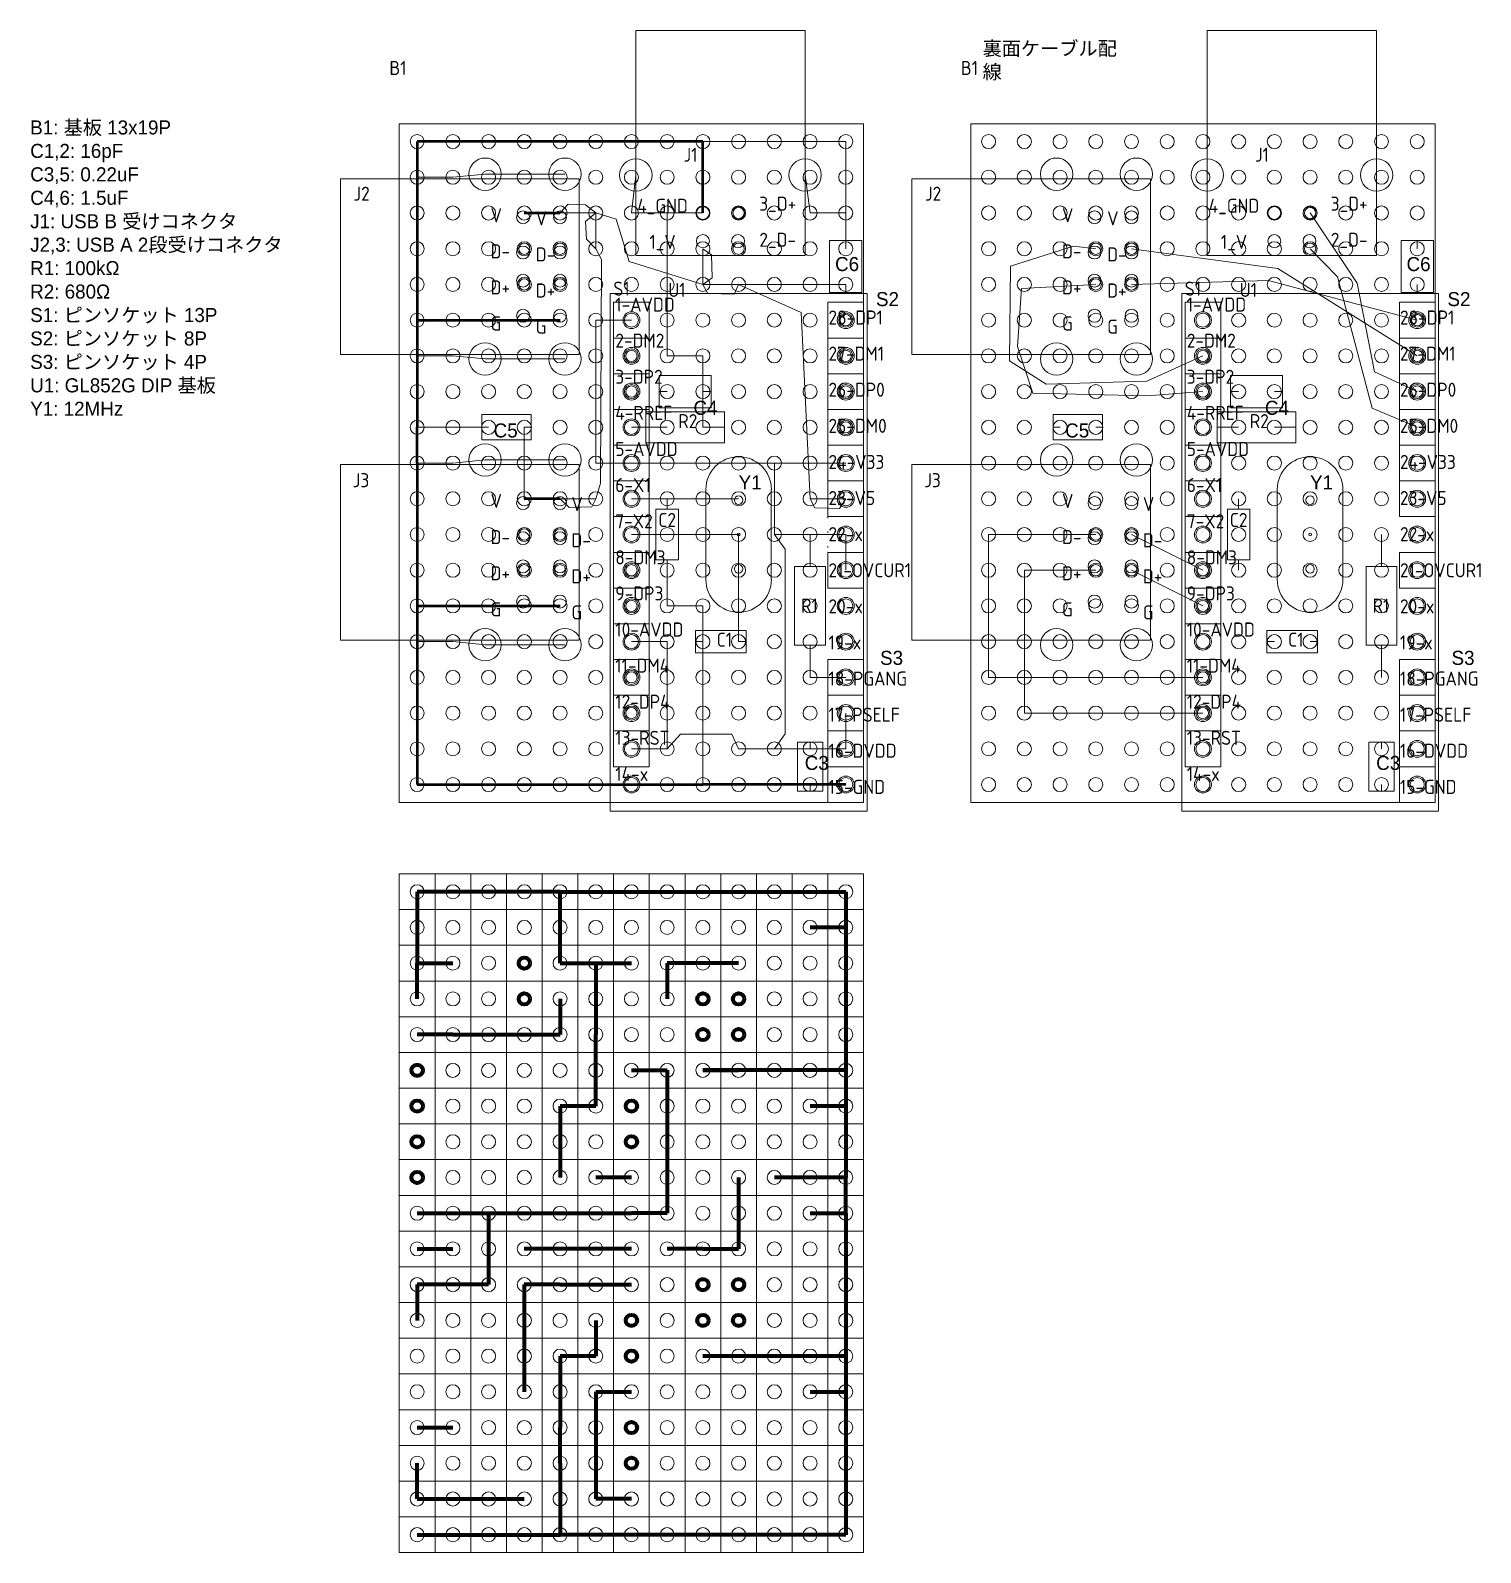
# Model space of a CAD drawing. Header units: millimetres. Extents: x -28 to 76, y -55 to 54.
import ezdxf

# ---------------------------------------------------------------- set-up
doc = ezdxf.new("R2010")
doc.units = ezdxf.units.MM
doc.linetypes.add('DOTTINY', pattern=[0.9525, 0, -0.9525])
doc.layers.get('0').update_dxf_attribs({"linetype": 'CONTINUOUS', "lineweight": 9})
for name, color, linetype, lineweight in [('0_GND', 7, 'CONTINUOUS', 15), ('5V line', 1, 'CONTINUOUS', 15), ('condenser', 5, 'CONTINUOUS', 15)]:
    doc.layers.add(name, color=color, linetype=linetype, lineweight=lineweight)
for name, color, linetype, lineweight, true_color in [('0_wire', 92, 'CONTINUOUS', 15, 0x00cf00), ('3.3V line', 40, 'CONTINUOUS', 15, 0xffaa00), ('crystal', 96, 'CONTINUOUS', 15, 0x008000), ('micon', 216, 'CONTINUOUS', 15, 0x800080), ('resister', 132, 'CONTINUOUS', 15, 0x00caca), ('socket_header', 56, 'CONTINUOUS', 15, 0x808000), ('terminal', 16, 'CONTINUOUS', 15, 0x800000), ('universal_board', 253, 'CONTINUOUS', 15, 0xa0a0a4)]:
    doc.layers.add(name, color=color, linetype=linetype, lineweight=lineweight, true_color=true_color)
doc.styles.add('iso', font='iso')
doc.styles.add('kst32b', font='kst32b')
doc.styles.add('unicode', font='unicode')

msp = doc.modelspace()

# ---------------------------------------------------------------- linework, layer by layer
at = {"layer": '0_GND', "lineweight": 50}
for p, q in [((20.32, 45.72), (0, 45.72)), ((0, 45.72), (0, 43.18)), ((20.32, 40.64), (20.32, 45.72)), ((0, 43.18), (0, 33.02)), ((0, 33.02), (0, 25.4)), ((0, 33.02), (7.62, 33.02)), ((7.62, 33.02), (10.16, 33.02)), ((0, 22.86), (0, 25.4)), ((0, 22.86), (0, 12.7)), ((0, 12.7), (7.62, 12.7)), ((0, 12.7), (0, 0)), ((7.62, 12.7), (10.16, 12.7)), ((0, 0), (17.78, 0)), ((17.78, 0), (20.32, 0)), ((27.94, 0), (20.32, 0)), ((30.48, 0), (27.94, 0))]:
    msp.add_line(p, q, dxfattribs=at)
at = {"layer": '0_GND'}
for p, q in [((20.32, 45.72), (30.48, 45.72)), ((30.48, 45.72), (30.48, 40.64)), ((0, 43.18), (2.54, 43.18)), ((17.78, 40.64), (15.24, 40.64)), ((20.32, 40.64), (17.78, 40.64)), ((17.78, 40.64), (17.78, 35.56)), ((30.48, 40.64), (27.94, 40.64)), ((30.48, 38.1), (30.48, 40.64)), ((17.78, 30.48), (17.78, 35.56)), ((0, 33.02), (0, 30.48)), ((10.16, 33.02), (7.62, 33.02)), ((0, 30.48), (2.54, 30.48)), ((17.78, 30.48), (20.32, 30.48)), ((20.32, 30.48), (20.32, 27.94)), ((20.32, 27.94), (20.32, 25.4)), ((0, 25.4), (5.08, 25.4)), ((2.54, 22.86), (0, 22.86)), ((17.78, 15.24), (17.78, 12.7)), ((17.78, 12.7), (20.32, 12.7)), ((20.32, 12.7), (20.32, 7.62)), ((2.54, 10.16), (0, 10.16)), ((20.32, 5.08), (20.32, 7.62)), ((20.32, 5.08), (20.32, 0))]:
    msp.add_line(p, q, dxfattribs=at)
at = {"layer": '0_GND', "linetype": 'CONTINUOUS', "lineweight": 200}
for p, q in [((10.16, -7.62), (0, -7.62)), ((0, -7.62), (0, -12.7)), ((10.16, -12.7), (10.16, -7.62)), ((10.16, -7.62), (30.48, -7.62)), ((30.48, -7.62), (30.48, -10.16)), ((30.48, -10.16), (27.94, -10.16)), ((30.48, -10.16), (30.48, -20.32)), ((0, -15.24), (0, -12.7)), ((0, -12.7), (2.54, -12.7)), ((10.16, -12.7), (12.7, -12.7)), ((12.7, -12.7), (12.7, -17.78)), ((12.7, -12.7), (15.24, -12.7)), ((12.7, -22.86), (12.7, -17.78)), ((20.32, -20.32), (22.86, -20.32)), ((22.86, -20.32), (20.32, -20.32)), ((30.48, -20.32), (22.86, -20.32)), ((30.48, -20.32), (30.48, -22.86)), ((30.48, -20.32), (30.48, -27.94)), ((12.7, -22.86), (10.16, -22.86)), ((10.16, -22.86), (10.16, -25.4)), ((30.48, -22.86), (27.94, -22.86)), ((10.16, -25.4), (10.16, -27.94)), ((30.48, -27.94), (25.4, -27.94)), ((30.48, -30.48), (30.48, -27.94)), ((27.94, -30.48), (30.48, -30.48)), ((30.48, -30.48), (30.48, -40.64)), ((12.7, -38.1), (12.7, -40.64)), ((12.7, -40.64), (10.16, -40.64)), ((10.16, -40.64), (10.16, -45.72)), ((22.86, -40.64), (20.32, -40.64)), ((30.48, -40.64), (22.86, -40.64)), ((30.48, -40.64), (30.48, -53.34)), ((27.94, -43.18), (30.48, -43.18)), ((10.16, -48.26), (10.16, -45.72)), ((10.16, -48.26), (10.16, -53.34)), ((0, -53.34), (2.54, -53.34)), ((2.54, -53.34), (10.16, -53.34)), ((12.7, -53.34), (10.16, -53.34)), ((30.48, -53.34), (12.7, -53.34))]:
    msp.add_line(p, q, dxfattribs=at)
at = {"layer": '0_wire'}
for p, q in [((15.24, 25.4), (17.78, 25.4)), ((15.24, 20.32), (20.32, 20.32)), ((20.32, 20.32), (22.86, 20.32)), ((20.32, 17.78), (15.24, 17.78)), ((20.32, 17.78), (22.86, 17.78)), ((22.86, 17.78), (22.86, 15.24)), ((22.86, 15.24), (22.86, 10.16)), ((30.48, 7.62), (27.94, 7.62))]:
    msp.add_line(p, q, dxfattribs=at)
at = {"layer": '0_wire', "linetype": 'CONTINUOUS', "lineweight": 200}
for p, q in [((15.24, -27.94), (12.7, -27.94)), ((10.16, -33.02), (7.62, -33.02)), ((15.24, -33.02), (10.16, -33.02)), ((10.16, -35.56), (7.62, -35.56)), ((7.62, -35.56), (7.62, -38.1)), ((10.16, -35.56), (15.24, -35.56)), ((7.62, -38.1), (7.62, -43.18)), ((0, -45.72), (2.54, -45.72))]:
    msp.add_line(p, q, dxfattribs=at)
at = {"layer": '0_wire'}
for centre in [(22.86, 40.64), (63.5, 40.64), (7.62, 38.1), (10.16, 38.1), (22.86, 38.1), (48.26, 38.1), (50.8, 38.1), (63.5, 38.1), (7.62, 35.56), (10.16, 35.56), (48.26, 35.56), (50.8, 35.56), (30.48, 33.02), (71.12, 33.02), (15.24, 30.48), (30.48, 30.48), (55.88, 30.48), (71.12, 30.48), (15.24, 27.94), (30.48, 27.94), (55.88, 27.94), (71.12, 27.94), (30.48, 25.4), (71.12, 25.4), (7.62, 17.78), (10.16, 17.78), (48.26, 17.78), (50.8, 17.78), (7.62, 15.24), (10.16, 15.24), (15.24, 15.24), (48.26, 15.24), (50.8, 15.24), (55.88, 15.24), (15.24, 12.7), (55.88, 12.7), (15.24, 7.62), (55.88, 7.62), (15.24, 5.08), (55.88, 5.08)]:
    msp.add_circle(centre, 0.4, dxfattribs=at)
at = {"layer": '0_wire', "linetype": 'CONTINUOUS', "lineweight": 200}
for centre in [(7.62, -12.7), (7.62, -15.24), (20.32, -15.24), (22.86, -15.24), (20.32, -17.78), (22.86, -17.78), (0, -20.32), (0, -22.86), (15.24, -22.86), (0, -25.4), (15.24, -25.4), (0, -27.94), (20.32, -35.56), (22.86, -35.56), (15.24, -38.1), (20.32, -38.1), (22.86, -38.1), (15.24, -40.64), (15.24, -45.72), (15.24, -48.26)]:
    msp.add_circle(centre, 0.4, dxfattribs=at)
at = {"layer": '3.3V line'}
for p, q in [((15.24, 33.02), (12.7, 33.02)), ((12.7, 33.02), (12.7, 22.86)), ((12.7, 22.86), (15.24, 22.86)), ((20.32, 22.86), (15.24, 22.86)), ((25.4, 22.86), (20.32, 22.86)), ((27.94, 22.86), (25.4, 22.86)), ((25.4, 22.86), (25.4, 17.78)), ((30.48, 22.86), (27.94, 22.86)), ((25.4, 17.78), (30.48, 17.78)), ((30.48, 17.78), (30.48, 15.24)), ((17.78, 10.16), (15.24, 10.16)), ((17.78, 10.16), (17.78, 2.54)), ((30.48, 2.54), (30.48, 5.08)), ((15.24, 2.54), (17.78, 2.54)), ((27.94, 2.54), (22.86, 2.54)), ((30.48, 2.54), (27.94, 2.54))]:
    msp.add_line(p, q, dxfattribs=at)
at = {"layer": '3.3V line', "linetype": 'CONTINUOUS', "lineweight": 200}
for p, q in [((15.24, -20.32), (17.78, -20.32)), ((17.78, -20.32), (17.78, -30.48)), ((0, -30.48), (2.54, -30.48)), ((2.54, -30.48), (5.08, -30.48)), ((5.08, -30.48), (10.16, -30.48)), ((5.08, -30.48), (5.08, -35.56)), ((10.16, -30.48), (15.24, -30.48)), ((17.78, -30.48), (15.24, -30.48)), ((5.08, -35.56), (0, -35.56)), ((0, -35.56), (0, -38.1)), ((12.7, -43.18), (12.7, -50.8)), ((12.7, -43.18), (15.24, -43.18)), ((0, -50.8), (0, -48.26)), ((0, -50.8), (2.54, -50.8)), ((2.54, -50.8), (7.62, -50.8)), ((15.24, -50.8), (12.7, -50.8))]:
    msp.add_line(p, q, dxfattribs=at)
at = {"layer": '5V line', "lineweight": 50}
for p, q in [((7.62, 40.64), (10.16, 40.64)), ((10.16, 20.32), (7.62, 20.32))]:
    msp.add_line(p, q, dxfattribs=at)
at = {"layer": '5V line'}
for p, q in [((10.16, 40.64), (12.7, 40.64)), ((12.7, 40.64), (12.7, 38.1)), ((20.32, 38.1), (20.32, 35.56)), ((27.94, 35.56), (20.32, 35.56)), ((27.94, 35.56), (30.48, 35.56)), ((7.62, 25.4), (7.62, 20.32)), ((10.16, 20.32), (12.7, 20.32)), ((30.48, 20.32), (27.94, 20.32))]:
    msp.add_line(p, q, dxfattribs=at)
at = {"layer": '5V line', "linetype": 'CONTINUOUS', "lineweight": 200}
for p, q in [((20.32, -12.7), (17.78, -12.7)), ((17.78, -12.7), (17.78, -15.24)), ((22.86, -12.7), (20.32, -12.7)), ((10.16, -15.24), (10.16, -17.78)), ((2.54, -17.78), (0, -17.78)), ((2.54, -17.78), (10.16, -17.78)), ((22.86, -27.94), (22.86, -33.02)), ((0, -33.02), (2.54, -33.02)), ((20.32, -33.02), (17.78, -33.02)), ((20.32, -33.02), (22.86, -33.02))]:
    msp.add_line(p, q, dxfattribs=at)
at = {"layer": 'condenser'}
for p, q in [((29.33, 38.68), (29.33, 34.98)), ((31.63, 38.68), (29.33, 38.68)), ((30.48, 38.1), (30.48, 38.68)), ((31.63, 34.98), (31.63, 38.68)), ((69.97, 38.68), (69.97, 34.98)), ((72.27, 38.68), (69.97, 38.68)), ((71.12, 38.1), (71.12, 38.68)), ((72.27, 34.98), (72.27, 38.68)), ((29.33, 34.98), (31.63, 34.98)), ((30.48, 35.56), (30.48, 34.98)), ((69.97, 34.98), (72.27, 34.98)), ((71.12, 35.56), (71.12, 34.98)), ((20.9, 29.09), (17.2, 29.09)), ((17.2, 29.09), (17.2, 26.79)), ((20.9, 26.79), (20.9, 29.09)), ((61.54, 29.09), (57.84, 29.09)), ((57.84, 29.09), (57.84, 26.79)), ((61.54, 26.79), (61.54, 29.09)), ((17.78, 27.94), (17.2, 27.94)), ((20.32, 27.94), (20.9, 27.94)), ((58.42, 27.94), (57.84, 27.94)), ((60.96, 27.94), (61.54, 27.94)), ((8.1, 26.3), (4.6, 26.3)), ((4.6, 26.3), (4.6, 24.5)), ((8.1, 24.5), (8.1, 26.3)), ((17.2, 26.79), (20.9, 26.79)), ((48.74, 26.3), (45.24, 26.3)), ((45.24, 26.3), (45.24, 24.5)), ((48.74, 24.5), (48.74, 26.3)), ((57.84, 26.79), (61.54, 26.79)), ((4.6, 25.4), (5.08, 25.4)), ((8.1, 25.4), (7.62, 25.4)), ((45.24, 25.4), (45.72, 25.4)), ((48.74, 25.4), (48.26, 25.4)), ((4.6, 24.5), (8.1, 24.5)), ((45.24, 24.5), (48.74, 24.5)), ((18.58, 19.58), (16.98, 19.58)), ((16.98, 19.58), (16.98, 15.98)), ((17.78, 20.32), (17.78, 19.58)), ((18.58, 15.98), (18.58, 19.58)), ((59.22, 19.58), (57.62, 19.58)), ((57.62, 19.58), (57.62, 15.98)), ((58.42, 20.32), (58.42, 19.58)), ((59.22, 15.98), (59.22, 19.58)), ((16.98, 15.98), (18.58, 15.98)), ((17.78, 15.98), (17.78, 15.24)), ((57.62, 15.98), (59.22, 15.98)), ((58.42, 15.98), (58.42, 15.24)), ((23.39, 10.96), (19.79, 10.96)), ((19.79, 10.96), (19.79, 9.36)), ((23.39, 9.36), (23.39, 10.96)), ((64.03, 10.96), (60.43, 10.96)), ((60.43, 10.96), (60.43, 9.36)), ((64.03, 9.36), (64.03, 10.96)), ((20.32, 10.16), (19.79, 10.16)), ((23.39, 10.16), (22.86, 10.16)), ((60.96, 10.16), (60.43, 10.16)), ((64.03, 10.16), (63.5, 10.16)), ((19.79, 9.36), (23.39, 9.36)), ((60.43, 9.36), (64.03, 9.36)), ((28.84, 3.02), (27.04, 3.02)), ((27.04, 3.02), (27.04, -0.48)), ((27.94, 3.02), (27.94, 2.54)), ((28.84, -0.48), (28.84, 3.02)), ((69.48, 3.02), (67.68, 3.02)), ((67.68, 3.02), (67.68, -0.48)), ((68.58, 3.02), (68.58, 2.54)), ((69.48, -0.48), (69.48, 3.02)), ((27.94, -0.48), (27.94, 0)), ((68.58, -0.48), (68.58, 0)), ((27.04, -0.48), (28.84, -0.48)), ((67.68, -0.48), (69.48, -0.48))]:
    msp.add_line(p, q, dxfattribs=at)
at = {"layer": 'crystal'}
for p, q in [((20.53, 20.98), (20.53, 14.58)), ((25.18, 20.98), (25.18, 14.58)), ((61.17, 20.98), (61.17, 14.58)), ((65.82, 20.98), (65.82, 14.58))]:
    msp.add_line(p, q, dxfattribs=at)
for centre, radius in [((22.86, 20.22), 0.3), ((63.5, 20.22), 0.3), ((22.86, 17.78), 0.1), ((63.5, 17.78), 0.1), ((22.86, 15.34), 0.3), ((63.5, 15.34), 0.3)]:
    msp.add_circle(centre, radius, dxfattribs=at)
for centre, start, end in [((22.86, 20.98), 360, 180), ((63.5, 20.98), 360, 180), ((22.86, 14.58), 180, 360), ((63.5, 14.58), 180, 360)]:
    msp.add_arc(centre, 2.33, start, end, dxfattribs=at)
at = {"layer": 'micon'}
for p, q in [((13.73, -1.89), (13.73, 34.91)), ((13.73, 34.91), (31.99, 34.91)), ((54.37, -1.89), (54.37, 34.91)), ((54.37, 34.91), (72.63, 34.91)), ((31.99, -1.89), (13.73, -1.89)), ((72.63, -1.89), (54.37, -1.89))]:
    msp.add_line(p, q, dxfattribs=at)
at = {"layer": 'micon', "linetype": 'CONTINUOUS', "lineweight": 15}
for p, q in [((31.99, 34.91), (31.99, -1.89)), ((72.63, 34.91), (72.63, -1.89))]:
    msp.add_line(p, q, dxfattribs=at)
at = {"layer": 'micon'}
for centre in [(15.24, 33.02), (30.48, 33.02), (55.88, 33.02), (71.12, 33.02), (15.24, 30.48), (30.48, 30.48), (55.88, 30.48), (71.12, 30.48), (15.24, 27.94), (30.48, 27.94), (55.88, 27.94), (71.12, 27.94), (15.24, 25.4), (30.48, 25.4), (55.88, 25.4), (71.12, 25.4), (15.24, 22.86), (30.48, 22.86), (55.88, 22.86), (71.12, 22.86), (15.24, 20.32), (30.48, 20.32), (55.88, 20.32), (71.12, 20.32), (15.24, 17.78), (30.48, 17.78), (55.88, 17.78), (71.12, 17.78), (15.24, 15.24), (30.48, 15.24), (55.88, 15.24), (71.12, 15.24), (15.24, 12.7), (30.48, 12.7), (55.88, 12.7), (71.12, 12.7), (15.24, 10.16), (30.48, 10.16), (55.88, 10.16), (71.12, 10.16), (15.24, 7.62), (30.48, 7.62), (55.88, 7.62), (71.12, 7.62), (15.24, 5.08), (30.48, 5.08), (55.88, 5.08), (71.12, 5.08), (15.24, 2.54), (30.48, 2.54), (55.88, 2.54), (71.12, 2.54), (15.24, 0), (30.48, 0), (55.88, 0), (71.12, 0)]:
    msp.add_circle(centre, 0.6, dxfattribs=at)
at = {"layer": 'resister'}
for p, q in [((15.24, 40.64), (15.55, 43.34)), ((27.94, 40.64), (27.59, 43.34)), ((21.85, 26.5), (16.25, 26.5)), ((16.25, 26.5), (16.25, 24.3)), ((21.85, 24.3), (21.85, 26.5)), ((62.49, 26.5), (56.89, 26.5)), ((56.89, 26.5), (56.89, 24.3)), ((62.49, 24.3), (62.49, 26.5)), ((17.78, 25.4), (16.25, 25.4)), ((20.32, 25.4), (21.85, 25.4)), ((58.42, 25.4), (56.89, 25.4)), ((60.96, 25.4), (62.49, 25.4)), ((16.25, 24.3), (21.85, 24.3)), ((56.89, 24.3), (62.49, 24.3)), ((27.94, 15.5), (27.94, 17.78)), ((68.58, 15.5), (68.58, 17.78)), ((26.84, 15.5), (26.84, 9.9)), ((29.04, 15.5), (26.84, 15.5)), ((29.04, 9.9), (29.04, 15.5)), ((55.88, 12.7), (50.8, 15.24)), ((67.48, 15.5), (67.48, 9.9)), ((69.68, 15.5), (67.48, 15.5)), ((69.68, 9.9), (69.68, 15.5)), ((26.84, 9.9), (29.04, 9.9)), ((27.94, 9.9), (27.94, 7.62)), ((67.48, 9.9), (69.68, 9.9)), ((68.58, 9.9), (68.58, 7.62))]:
    msp.add_line(p, q, dxfattribs=at)
for points in [[(2.54, 43.18), (4.83, 43.4), (10.51, 43.4)], [(12.7, 40.64), (11.96, 41.23), (10.74, 41.26), (10.16, 40.64)], [(12.7, 38.1), (12.04, 38.78), (11.96, 40.04), (12.7, 40.64)], [(20.32, 35.56), (15.07, 37.18), (14.14, 40.19), (12.7, 40.64)], [(63.5, 40.64), (66.85, 35.65), (68.07, 29.35), (71.12, 27.94)], [(12.7, 38.1), (13.1, 37.33), (13.03, 21.44), (12.7, 20.32)], [(20.32, 35.56), (20.98, 36.03), (20.94, 37.67), (20.32, 38.1)], [(55.88, 30.48), (51.89, 28.67), (44.73, 28.47), (42.12, 30.13), (42.2, 36.85), (46.68, 38.27), (48.26, 38.1)], [(71.12, 30.48), (61.21, 36.69), (50.8, 38.1)], [(71.12, 25.4), (67.91, 26.77), (65.46, 36.1), (63.5, 38.1)], [(71.12, 33.02), (60.55, 35.83), (50.8, 35.56)], [(22.86, 35.56), (22.55, 34.87), (20.68, 34.92), (20.32, 35.56)], [(22.86, 35.56), (27.31, 33.57), (27.94, 20.32)], [(55.88, 27.94), (51.89, 27.65), (43.79, 27.82), (42.69, 31.15), (42.98, 35.26), (48.26, 35.56)], [(2.54, 30.48), (4.83, 30.26), (10.51, 30.26)], [(2.54, 22.86), (4.83, 23.08), (10.51, 23.08)], [(12.7, 20.32), (12.41, 19.74), (10.81, 19.7), (10.16, 20.32)], [(27.94, 20.32), (28.29, 19.67), (30.04, 19.62), (30.48, 20.32)], [(25.4, 17.78), (26.18, 16.73), (26.18, 3.61), (25.4, 2.54)], [(55.88, 7.62), (40.64, 7.62), (40.64, 17.78), (48.26, 17.78)], [(55.88, 15.24), (50.8, 17.78)], [(55.88, 5.08), (43.18, 5.08), (43.18, 15.24), (48.26, 15.24)], [(2.54, 10.16), (4.83, 9.94), (10.51, 9.94)], [(22.86, 2.54), (22.38, 3.58), (18.72, 3.58), (17.78, 2.54)]]:
    msp.add_lwpolyline(points, dxfattribs=at)
at = {"layer": 'socket_header'}
for p, q in [((13.97, 34.29), (16.51, 34.29)), ((13.97, 31.75), (13.97, 34.29)), ((16.51, 34.29), (16.51, 31.75)), ((29.21, 31.75), (29.21, 34.29)), ((29.21, 34.29), (31.75, 34.29)), ((31.75, 34.29), (31.75, 31.75)), ((54.61, 34.29), (57.15, 34.29)), ((54.61, 31.75), (54.61, 34.29)), ((57.15, 34.29), (57.15, 31.75)), ((69.85, 31.75), (69.85, 34.29)), ((69.85, 34.29), (72.39, 34.29)), ((72.39, 34.29), (72.39, 31.75)), ((16.51, 31.75), (13.97, 31.75)), ((13.97, 31.75), (16.51, 31.75)), ((13.97, 29.21), (13.97, 31.75)), ((16.51, 31.75), (16.51, 29.21)), ((31.75, 31.75), (29.21, 31.75)), ((29.21, 31.75), (31.75, 31.75)), ((29.21, 31.75), (29.21, 29.21)), ((31.75, 31.75), (31.75, 29.21)), ((57.15, 31.75), (54.61, 31.75)), ((54.61, 31.75), (57.15, 31.75)), ((54.61, 29.21), (54.61, 31.75)), ((57.15, 31.75), (57.15, 29.21)), ((72.39, 31.75), (69.85, 31.75)), ((69.85, 31.75), (72.39, 31.75)), ((69.85, 31.75), (69.85, 29.21)), ((72.39, 31.75), (72.39, 29.21)), ((16.51, 29.21), (13.97, 29.21)), ((13.97, 29.21), (16.51, 29.21)), ((13.97, 26.67), (13.97, 29.21)), ((16.51, 29.21), (16.51, 26.67)), ((31.75, 29.21), (29.21, 29.21)), ((29.21, 29.21), (31.75, 29.21)), ((29.21, 26.67), (29.21, 29.21)), ((31.75, 29.21), (31.75, 26.67)), ((57.15, 29.21), (54.61, 29.21)), ((54.61, 29.21), (57.15, 29.21)), ((54.61, 26.67), (54.61, 29.21)), ((57.15, 29.21), (57.15, 26.67)), ((72.39, 29.21), (69.85, 29.21)), ((69.85, 29.21), (72.39, 29.21)), ((69.85, 26.67), (69.85, 29.21)), ((72.39, 29.21), (72.39, 26.67)), ((16.51, 26.67), (13.97, 26.67)), ((13.97, 26.67), (16.51, 26.67)), ((13.97, 24.13), (13.97, 26.67)), ((16.51, 26.67), (16.51, 24.13)), ((31.75, 26.67), (29.21, 26.67)), ((29.21, 26.67), (31.75, 26.67)), ((29.21, 24.13), (29.21, 26.67)), ((31.75, 26.67), (31.75, 24.13)), ((57.15, 26.67), (54.61, 26.67)), ((54.61, 26.67), (57.15, 26.67)), ((54.61, 24.13), (54.61, 26.67)), ((57.15, 26.67), (57.15, 24.13)), ((72.39, 26.67), (69.85, 26.67)), ((69.85, 26.67), (72.39, 26.67)), ((69.85, 24.13), (69.85, 26.67)), ((72.39, 26.67), (72.39, 24.13)), ((16.51, 24.13), (13.97, 24.13)), ((13.97, 24.13), (16.51, 24.13)), ((13.97, 21.59), (13.97, 24.13)), ((16.51, 24.13), (16.51, 21.59)), ((31.75, 24.13), (29.21, 24.13)), ((29.21, 24.13), (31.75, 24.13)), ((29.21, 21.59), (29.21, 24.13)), ((31.75, 24.13), (31.75, 21.59)), ((57.15, 24.13), (54.61, 24.13)), ((54.61, 24.13), (57.15, 24.13)), ((54.61, 21.59), (54.61, 24.13)), ((57.15, 24.13), (57.15, 21.59)), ((72.39, 24.13), (69.85, 24.13)), ((69.85, 24.13), (72.39, 24.13)), ((69.85, 21.59), (69.85, 24.13)), ((72.39, 24.13), (72.39, 21.59)), ((16.51, 21.59), (13.97, 21.59)), ((13.97, 21.59), (16.51, 21.59)), ((13.97, 19.05), (13.97, 21.59)), ((16.51, 21.59), (16.51, 19.05)), ((31.75, 21.59), (29.21, 21.59)), ((29.21, 21.59), (31.75, 21.59)), ((29.21, 19.05), (29.21, 21.59)), ((31.75, 21.59), (31.75, 19.05)), ((57.15, 21.59), (54.61, 21.59)), ((54.61, 21.59), (57.15, 21.59)), ((54.61, 19.05), (54.61, 21.59)), ((57.15, 21.59), (57.15, 19.05)), ((72.39, 21.59), (69.85, 21.59)), ((69.85, 21.59), (72.39, 21.59)), ((69.85, 19.05), (69.85, 21.59)), ((72.39, 21.59), (72.39, 19.05)), ((16.51, 19.05), (13.97, 19.05)), ((13.97, 19.05), (16.51, 19.05)), ((13.97, 16.51), (13.97, 19.05)), ((16.51, 19.05), (16.51, 16.51)), ((31.75, 19.05), (29.21, 19.05)), ((57.15, 19.05), (54.61, 19.05)), ((54.61, 19.05), (57.15, 19.05)), ((54.61, 16.51), (54.61, 19.05)), ((57.15, 19.05), (57.15, 16.51)), ((72.39, 19.05), (69.85, 19.05)), ((16.51, 16.51), (13.97, 16.51)), ((13.97, 16.51), (16.51, 16.51)), ((13.97, 13.97), (13.97, 16.51)), ((16.51, 16.51), (16.51, 13.97)), ((31.75, 16.51), (29.21, 16.51)), ((29.21, 13.97), (29.21, 16.51)), ((31.75, 16.51), (31.75, 13.97)), ((57.15, 16.51), (54.61, 16.51)), ((54.61, 16.51), (57.15, 16.51)), ((54.61, 13.97), (54.61, 16.51)), ((57.15, 16.51), (57.15, 13.97)), ((72.39, 16.51), (69.85, 16.51)), ((69.85, 13.97), (69.85, 16.51)), ((72.39, 16.51), (72.39, 13.97)), ((16.51, 13.97), (13.97, 13.97)), ((13.97, 13.97), (16.51, 13.97)), ((13.97, 11.43), (13.97, 13.97)), ((16.51, 13.97), (16.51, 11.43)), ((29.21, 13.97), (31.75, 13.97)), ((57.15, 13.97), (54.61, 13.97)), ((54.61, 13.97), (57.15, 13.97)), ((54.61, 11.43), (54.61, 13.97)), ((57.15, 13.97), (57.15, 11.43)), ((69.85, 13.97), (72.39, 13.97)), ((16.51, 11.43), (13.97, 11.43)), ((13.97, 11.43), (16.51, 11.43)), ((13.97, 8.89), (13.97, 11.43)), ((16.51, 11.43), (16.51, 8.89)), ((57.15, 11.43), (54.61, 11.43)), ((54.61, 11.43), (57.15, 11.43)), ((54.61, 8.89), (54.61, 11.43)), ((57.15, 11.43), (57.15, 8.89)), ((16.51, 8.89), (13.97, 8.89)), ((13.97, 8.89), (16.51, 8.89)), ((13.97, 6.35), (13.97, 8.89)), ((16.51, 8.89), (16.51, 6.35)), ((31.75, 8.89), (29.21, 8.89)), ((29.21, 6.35), (29.21, 8.89)), ((31.75, 8.89), (31.75, 6.35)), ((57.15, 8.89), (54.61, 8.89)), ((54.61, 8.89), (57.15, 8.89)), ((54.61, 6.35), (54.61, 8.89)), ((57.15, 8.89), (57.15, 6.35)), ((72.39, 8.89), (69.85, 8.89)), ((69.85, 6.35), (69.85, 8.89)), ((72.39, 8.89), (72.39, 6.35)), ((16.51, 6.35), (13.97, 6.35)), ((13.97, 6.35), (16.51, 6.35)), ((13.97, 3.81), (13.97, 6.35)), ((16.51, 6.35), (16.51, 3.81)), ((31.75, 6.35), (29.21, 6.35)), ((29.21, 6.35), (31.75, 6.35)), ((29.21, 3.81), (29.21, 6.35)), ((31.75, 6.35), (31.75, 3.81)), ((57.15, 6.35), (54.61, 6.35)), ((54.61, 6.35), (57.15, 6.35)), ((54.61, 3.81), (54.61, 6.35)), ((57.15, 6.35), (57.15, 3.81)), ((72.39, 6.35), (69.85, 6.35)), ((69.85, 6.35), (72.39, 6.35)), ((69.85, 3.81), (69.85, 6.35)), ((72.39, 6.35), (72.39, 3.81)), ((16.51, 3.81), (13.97, 3.81)), ((13.97, 3.81), (16.51, 3.81)), ((13.97, 1.27), (13.97, 3.81)), ((16.51, 3.81), (16.51, 1.27)), ((31.75, 3.81), (29.21, 3.81)), ((29.21, 3.81), (31.75, 3.81)), ((29.21, 1.27), (29.21, 3.81)), ((31.75, 3.81), (31.75, 1.27)), ((57.15, 3.81), (54.61, 3.81)), ((54.61, 3.81), (57.15, 3.81)), ((54.61, 1.27), (54.61, 3.81)), ((57.15, 3.81), (57.15, 1.27)), ((72.39, 3.81), (69.85, 3.81)), ((69.85, 3.81), (72.39, 3.81)), ((69.85, 1.27), (69.85, 3.81)), ((72.39, 3.81), (72.39, 1.27)), ((13.97, 1.27), (16.51, 1.27)), ((31.75, 1.27), (29.21, 1.27)), ((29.21, 1.27), (31.75, 1.27)), ((29.21, -1.27), (29.21, 1.27)), ((31.75, 1.27), (31.75, -1.27)), ((54.61, 1.27), (57.15, 1.27)), ((72.39, 1.27), (69.85, 1.27)), ((69.85, 1.27), (72.39, 1.27)), ((69.85, -1.27), (69.85, 1.27)), ((72.39, 1.27), (72.39, -1.27)), ((31.75, -1.27), (29.21, -1.27)), ((72.39, -1.27), (69.85, -1.27))]:
    msp.add_line(p, q, dxfattribs=at)
at = {"layer": 'socket_header', "linetype": 'DOTTINY'}
for p, q in [((29.21, 19.05), (29.21, 16.51)), ((31.75, 19.05), (31.75, 16.51))]:
    msp.add_line(p, q, dxfattribs=at)
at = {"layer": 'terminal'}
for p, q in [((15.55, 53.62), (15.55, 37.62)), ((27.59, 53.62), (15.55, 53.62)), ((27.59, 37.62), (27.59, 53.62)), ((56.19, 53.62), (56.19, 37.62)), ((68.23, 53.62), (56.19, 53.62)), ((68.23, 37.62), (68.23, 53.62)), ((11.51, 43.08), (-5.45, 43.08)), ((-5.45, 43.08), (-5.45, 30.58)), ((11.51, 30.58), (11.51, 43.08)), ((52.15, 43.08), (35.19, 43.08)), ((35.19, 43.08), (35.19, 30.58)), ((52.15, 30.58), (52.15, 43.08)), ((15.55, 37.62), (27.59, 37.62)), ((56.19, 37.62), (68.23, 37.62)), ((-5.45, 30.58), (11.51, 30.58)), ((35.19, 30.58), (52.15, 30.58)), ((11.51, 22.76), (-5.45, 22.76)), ((-5.45, 22.76), (-5.45, 10.26)), ((11.51, 10.26), (11.51, 22.76)), ((52.15, 22.76), (35.19, 22.76)), ((35.19, 22.76), (35.19, 10.26)), ((52.15, 10.26), (52.15, 22.76)), ((-5.45, 10.26), (11.51, 10.26)), ((35.19, 10.26), (52.15, 10.26))]:
    msp.add_line(p, q, dxfattribs=at)
for centre, radius in [((4.83, 43.4), 1.15), ((10.51, 43.4), 1.15), ((15.55, 43.34), 1.15), ((27.59, 43.34), 1.15), ((45.47, 43.4), 1.15), ((51.15, 43.4), 1.15), ((56.19, 43.34), 1.15), ((68.23, 43.34), 1.15), ((7.53, 40.33), 0.46), ((10.16, 40.33), 0.46), ((20.32, 40.64), 0.46), ((22.82, 40.64), 0.46), ((48.17, 40.33), 0.46), ((50.8, 40.33), 0.46), ((60.96, 40.64), 0.46), ((63.46, 40.64), 0.46), ((20.32, 38.64), 0.46), ((22.82, 38.64), 0.46), ((60.96, 38.64), 0.46), ((63.46, 38.64), 0.46), ((7.53, 37.83), 0.46), ((10.16, 37.83), 0.46), ((48.17, 37.83), 0.46), ((50.8, 37.83), 0.46), ((7.53, 35.83), 0.46), ((10.16, 35.83), 0.46), ((48.17, 35.83), 0.46), ((50.8, 35.83), 0.46), ((7.53, 33.33), 0.46), ((10.16, 33.33), 0.46), ((48.17, 33.33), 0.46), ((50.8, 33.33), 0.46), ((4.83, 30.26), 1.15), ((10.51, 30.26), 1.15), ((45.47, 30.26), 1.15), ((51.15, 30.26), 1.15), ((4.83, 23.08), 1.15), ((10.51, 23.08), 1.15), ((45.47, 23.08), 1.15), ((51.15, 23.08), 1.15), ((7.53, 20.01), 0.46), ((10.16, 20.01), 0.46), ((48.17, 20.01), 0.46), ((50.8, 20.01), 0.46), ((7.53, 17.51), 0.46), ((10.16, 17.51), 0.46), ((48.17, 17.51), 0.46), ((50.8, 17.51), 0.46), ((7.53, 15.51), 0.46), ((10.16, 15.51), 0.46), ((48.17, 15.51), 0.46), ((50.8, 15.51), 0.46), ((7.53, 13.01), 0.46), ((10.16, 13.01), 0.46), ((48.17, 13.01), 0.46), ((50.8, 13.01), 0.46), ((4.83, 9.94), 1.15), ((10.51, 9.94), 1.15), ((45.47, 9.94), 1.15), ((51.15, 9.94), 1.15)]:
    msp.add_circle(centre, radius, dxfattribs=at)
at = {"layer": 'universal_board'}
for p, q in [((-1.27, 46.99), (-1.27, -1.27)), ((-1.27, 46.99), (31.75, 46.99)), ((31.75, -1.27), (31.75, 46.99)), ((39.37, 46.99), (39.37, -1.27)), ((39.37, 46.99), (72.39, 46.99)), ((72.39, -1.27), (72.39, 46.99)), ((-1.27, -1.27), (31.75, -1.27)), ((39.37, -1.27), (72.39, -1.27)), ((-1.27, -54.61), (-1.27, -6.35)), ((31.75, -6.35), (-1.27, -6.35)), ((1.27, -54.61), (1.27, -6.35)), ((3.81, -54.61), (3.81, -6.35)), ((6.35, -54.61), (6.35, -6.35)), ((8.89, -54.61), (8.89, -6.35)), ((11.43, -54.61), (11.43, -6.35)), ((13.97, -54.61), (13.97, -6.35)), ((16.51, -54.61), (16.51, -6.35)), ((19.05, -54.61), (19.05, -6.35)), ((21.59, -54.61), (21.59, -6.35)), ((24.13, -54.61), (24.13, -6.35)), ((26.67, -54.61), (26.67, -6.35)), ((29.21, -54.61), (29.21, -6.35)), ((31.75, -54.61), (31.75, -6.35)), ((31.75, -8.89), (-1.27, -8.89)), ((31.75, -11.43), (-1.27, -11.43)), ((31.75, -13.97), (-1.27, -13.97)), ((31.75, -16.51), (-1.27, -16.51)), ((31.75, -19.05), (-1.27, -19.05)), ((31.75, -21.59), (-1.27, -21.59)), ((31.75, -24.13), (-1.27, -24.13)), ((31.75, -26.67), (-1.27, -26.67)), ((31.75, -29.21), (-1.27, -29.21)), ((31.75, -31.75), (-1.27, -31.75)), ((31.75, -34.29), (-1.27, -34.29)), ((31.75, -36.83), (-1.27, -36.83)), ((31.75, -39.37), (-1.27, -39.37)), ((31.75, -41.91), (-1.27, -41.91)), ((31.75, -44.45), (-1.27, -44.45)), ((31.75, -46.99), (-1.27, -46.99)), ((31.75, -49.53), (-1.27, -49.53)), ((31.75, -52.07), (-1.27, -52.07)), ((31.75, -54.61), (-1.27, -54.61))]:
    msp.add_line(p, q, dxfattribs=at)
for centre in [(0, 45.72), (2.54, 45.72), (5.08, 45.72), (7.62, 45.72), (10.16, 45.72), (12.7, 45.72), (15.24, 45.72), (17.78, 45.72), (20.32, 45.72), (22.86, 45.72), (25.4, 45.72), (27.94, 45.72), (30.48, 45.72), (40.64, 45.72), (43.18, 45.72), (45.72, 45.72), (48.26, 45.72), (50.8, 45.72), (53.34, 45.72), (55.88, 45.72), (58.42, 45.72), (60.96, 45.72), (63.5, 45.72), (66.04, 45.72), (68.58, 45.72), (71.12, 45.72), (0, 43.18), (2.54, 43.18), (5.08, 43.18), (7.62, 43.18), (10.16, 43.18), (12.7, 43.18), (15.24, 43.18), (17.78, 43.18), (20.32, 43.18), (22.86, 43.18), (25.4, 43.18), (27.94, 43.18), (30.48, 43.18), (40.64, 43.18), (43.18, 43.18), (45.72, 43.18), (48.26, 43.18), (50.8, 43.18), (53.34, 43.18), (55.88, 43.18), (58.42, 43.18), (60.96, 43.18), (63.5, 43.18), (66.04, 43.18), (68.58, 43.18), (71.12, 43.18), (0, 40.64), (2.54, 40.64), (5.08, 40.64), (7.62, 40.64), (10.16, 40.64), (12.7, 40.64), (15.24, 40.64), (17.78, 40.64), (20.32, 40.64), (22.86, 40.64), (25.4, 40.64), (27.94, 40.64), (30.48, 40.64), (40.64, 40.64), (43.18, 40.64), (45.72, 40.64), (48.26, 40.64), (50.8, 40.64), (53.34, 40.64), (55.88, 40.64), (58.42, 40.64), (60.96, 40.64), (63.5, 40.64), (66.04, 40.64), (68.58, 40.64), (71.12, 40.64), (0, 38.1), (2.54, 38.1), (5.08, 38.1), (7.62, 38.1), (10.16, 38.1), (12.7, 38.1), (15.24, 38.1), (17.78, 38.1), (20.32, 38.1), (22.86, 38.1), (25.4, 38.1), (27.94, 38.1), (30.48, 38.1), (40.64, 38.1), (43.18, 38.1), (45.72, 38.1), (48.26, 38.1), (50.8, 38.1), (53.34, 38.1), (55.88, 38.1), (58.42, 38.1), (60.96, 38.1), (63.5, 38.1), (66.04, 38.1), (68.58, 38.1), (71.12, 38.1), (0, 35.56), (2.54, 35.56), (5.08, 35.56), (7.62, 35.56), (10.16, 35.56), (12.7, 35.56), (15.24, 35.56), (17.78, 35.56), (20.32, 35.56), (22.86, 35.56), (25.4, 35.56), (27.94, 35.56), (30.48, 35.56), (40.64, 35.56), (43.18, 35.56), (45.72, 35.56), (48.26, 35.56), (50.8, 35.56), (53.34, 35.56), (55.88, 35.56), (58.42, 35.56), (60.96, 35.56), (63.5, 35.56), (66.04, 35.56), (68.58, 35.56), (71.12, 35.56), (0, 33.02), (2.54, 33.02), (5.08, 33.02), (7.62, 33.02), (10.16, 33.02), (12.7, 33.02), (15.24, 33.02), (17.78, 33.02), (20.32, 33.02), (22.86, 33.02), (25.4, 33.02), (27.94, 33.02), (30.48, 33.02), (40.64, 33.02), (43.18, 33.02), (45.72, 33.02), (48.26, 33.02), (50.8, 33.02), (53.34, 33.02), (55.88, 33.02), (58.42, 33.02), (60.96, 33.02), (63.5, 33.02), (66.04, 33.02), (68.58, 33.02), (71.12, 33.02), (0, 30.48), (2.54, 30.48), (5.08, 30.48), (7.62, 30.48), (10.16, 30.48), (12.7, 30.48), (15.24, 30.48), (15.24, 30.48), (17.78, 30.48), (20.32, 30.48), (22.86, 30.48), (25.4, 30.48), (27.94, 30.48), (30.48, 30.48), (40.64, 30.48), (43.18, 30.48), (45.72, 30.48), (48.26, 30.48), (50.8, 30.48), (53.34, 30.48), (55.88, 30.48), (55.88, 30.48), (58.42, 30.48), (60.96, 30.48), (63.5, 30.48), (66.04, 30.48), (68.58, 30.48), (71.12, 30.48), (0, 27.94), (0, 27.94), (2.54, 27.94), (5.08, 27.94), (7.62, 27.94), (10.16, 27.94), (12.7, 27.94), (15.24, 27.94), (15.24, 27.94), (17.78, 27.94), (20.32, 27.94), (22.86, 27.94), (25.4, 27.94), (27.94, 27.94), (30.48, 27.94), (40.64, 27.94), (40.64, 27.94), (43.18, 27.94), (45.72, 27.94), (48.26, 27.94), (50.8, 27.94), (53.34, 27.94), (55.88, 27.94), (55.88, 27.94), (58.42, 27.94), (60.96, 27.94), (63.5, 27.94), (66.04, 27.94), (68.58, 27.94), (71.12, 27.94), (0, 25.4), (0, 25.4), (2.54, 25.4), (5.08, 25.4), (7.62, 25.4), (10.16, 25.4), (12.7, 25.4), (15.24, 25.4), (15.24, 25.4), (17.78, 25.4), (20.32, 25.4), (22.86, 25.4), (25.4, 25.4), (27.94, 25.4), (30.48, 25.4), (40.64, 25.4), (40.64, 25.4), (43.18, 25.4), (45.72, 25.4), (48.26, 25.4), (50.8, 25.4), (53.34, 25.4), (55.88, 25.4), (55.88, 25.4), (58.42, 25.4), (60.96, 25.4), (63.5, 25.4), (66.04, 25.4), (68.58, 25.4), (71.12, 25.4), (0, 22.86), (0, 22.86), (2.54, 22.86), (5.08, 22.86), (7.62, 22.86), (10.16, 22.86), (12.7, 22.86), (15.24, 22.86), (15.24, 22.86), (17.78, 22.86), (20.32, 22.86), (22.86, 22.86), (25.4, 22.86), (27.94, 22.86), (30.48, 22.86), (40.64, 22.86), (40.64, 22.86), (43.18, 22.86), (45.72, 22.86), (48.26, 22.86), (50.8, 22.86), (53.34, 22.86), (55.88, 22.86), (55.88, 22.86), (58.42, 22.86), (60.96, 22.86), (63.5, 22.86), (66.04, 22.86), (68.58, 22.86), (71.12, 22.86), (0, 20.32), (0, 20.32), (2.54, 20.32), (5.08, 20.32), (7.62, 20.32), (10.16, 20.32), (12.7, 20.32), (15.24, 20.32), (15.24, 20.32), (17.78, 20.32), (20.32, 20.32), (22.86, 20.32), (25.4, 20.32), (27.94, 20.32), (30.48, 20.32), (40.64, 20.32), (40.64, 20.32), (43.18, 20.32), (45.72, 20.32), (48.26, 20.32), (50.8, 20.32), (53.34, 20.32), (55.88, 20.32), (55.88, 20.32), (58.42, 20.32), (60.96, 20.32), (63.5, 20.32), (66.04, 20.32), (68.58, 20.32), (71.12, 20.32), (0, 17.78), (0, 17.78), (2.54, 17.78), (5.08, 17.78), (7.62, 17.78), (10.16, 17.78), (12.7, 17.78), (15.24, 17.78), (15.24, 17.78), (17.78, 17.78), (20.32, 17.78), (22.86, 17.78), (25.4, 17.78), (27.94, 17.78), (30.48, 17.78), (40.64, 17.78), (40.64, 17.78), (43.18, 17.78), (45.72, 17.78), (48.26, 17.78), (50.8, 17.78), (53.34, 17.78), (55.88, 17.78), (55.88, 17.78), (58.42, 17.78), (60.96, 17.78), (63.5, 17.78), (66.04, 17.78), (68.58, 17.78), (71.12, 17.78), (0, 15.24), (0, 15.24), (2.54, 15.24), (5.08, 15.24), (7.62, 15.24), (10.16, 15.24), (12.7, 15.24), (15.24, 15.24), (15.24, 15.24), (17.78, 15.24), (20.32, 15.24), (22.86, 15.24), (25.4, 15.24), (27.94, 15.24), (30.48, 15.24), (40.64, 15.24), (40.64, 15.24), (43.18, 15.24), (45.72, 15.24), (48.26, 15.24), (50.8, 15.24), (53.34, 15.24), (55.88, 15.24), (55.88, 15.24), (58.42, 15.24), (60.96, 15.24), (63.5, 15.24), (66.04, 15.24), (68.58, 15.24), (71.12, 15.24), (0, 12.7), (0, 12.7), (2.54, 12.7), (5.08, 12.7), (7.62, 12.7), (10.16, 12.7), (12.7, 12.7), (15.24, 12.7), (15.24, 12.7), (17.78, 12.7), (20.32, 12.7), (22.86, 12.7), (25.4, 12.7), (27.94, 12.7), (30.48, 12.7), (40.64, 12.7), (40.64, 12.7), (43.18, 12.7), (45.72, 12.7), (48.26, 12.7), (50.8, 12.7), (53.34, 12.7), (55.88, 12.7), (55.88, 12.7), (58.42, 12.7), (60.96, 12.7), (63.5, 12.7), (66.04, 12.7), (68.58, 12.7), (71.12, 12.7), (0, 10.16), (0, 10.16), (2.54, 10.16), (5.08, 10.16), (7.62, 10.16), (10.16, 10.16), (12.7, 10.16), (15.24, 10.16), (15.24, 10.16), (17.78, 10.16), (20.32, 10.16), (22.86, 10.16), (25.4, 10.16), (27.94, 10.16), (30.48, 10.16), (40.64, 10.16), (40.64, 10.16), (43.18, 10.16), (45.72, 10.16), (48.26, 10.16), (50.8, 10.16), (53.34, 10.16), (55.88, 10.16), (55.88, 10.16), (58.42, 10.16), (60.96, 10.16), (63.5, 10.16), (66.04, 10.16), (68.58, 10.16), (71.12, 10.16), (0, 7.62), (0, 7.62), (2.54, 7.62), (5.08, 7.62), (7.62, 7.62), (10.16, 7.62), (12.7, 7.62), (15.24, 7.62), (15.24, 7.62), (17.78, 7.62), (20.32, 7.62), (22.86, 7.62), (25.4, 7.62), (27.94, 7.62), (30.48, 7.62), (40.64, 7.62), (40.64, 7.62), (43.18, 7.62), (45.72, 7.62), (48.26, 7.62), (50.8, 7.62), (53.34, 7.62), (55.88, 7.62), (55.88, 7.62), (58.42, 7.62), (60.96, 7.62), (63.5, 7.62), (66.04, 7.62), (68.58, 7.62), (71.12, 7.62), (0, 5.08), (0, 5.08), (2.54, 5.08), (5.08, 5.08), (7.62, 5.08), (10.16, 5.08), (12.7, 5.08), (15.24, 5.08), (15.24, 5.08), (17.78, 5.08), (20.32, 5.08), (22.86, 5.08), (25.4, 5.08), (27.94, 5.08), (30.48, 5.08), (40.64, 5.08), (40.64, 5.08), (43.18, 5.08), (45.72, 5.08), (48.26, 5.08), (50.8, 5.08), (53.34, 5.08), (55.88, 5.08), (55.88, 5.08), (58.42, 5.08), (60.96, 5.08), (63.5, 5.08), (66.04, 5.08), (68.58, 5.08), (71.12, 5.08), (0, 2.54), (0, 2.54), (2.54, 2.54), (5.08, 2.54), (7.62, 2.54), (10.16, 2.54), (12.7, 2.54), (15.24, 2.54), (15.24, 2.54), (17.78, 2.54), (20.32, 2.54), (22.86, 2.54), (25.4, 2.54), (27.94, 2.54), (30.48, 2.54), (40.64, 2.54), (40.64, 2.54), (43.18, 2.54), (45.72, 2.54), (48.26, 2.54), (50.8, 2.54), (53.34, 2.54), (55.88, 2.54), (55.88, 2.54), (58.42, 2.54), (60.96, 2.54), (63.5, 2.54), (66.04, 2.54), (68.58, 2.54), (71.12, 2.54), (0, 0), (0, 0), (2.54, 0), (5.08, 0), (7.62, 0), (10.16, 0), (12.7, 0), (15.24, 0), (15.24, 0), (17.78, 0), (20.32, 0), (22.86, 0), (25.4, 0), (27.94, 0), (30.48, 0), (40.64, 0), (40.64, 0), (43.18, 0), (45.72, 0), (48.26, 0), (50.8, 0), (53.34, 0), (55.88, 0), (55.88, 0), (58.42, 0), (60.96, 0), (63.5, 0), (66.04, 0), (68.58, 0), (71.12, 0), (0, -7.62), (2.54, -7.62), (5.08, -7.62), (7.62, -7.62), (10.16, -7.62), (12.7, -7.62), (15.24, -7.62), (17.78, -7.62), (20.32, -7.62), (22.86, -7.62), (25.4, -7.62), (27.94, -7.62), (30.48, -7.62), (0, -10.16), (2.54, -10.16), (5.08, -10.16), (7.62, -10.16), (10.16, -10.16), (12.7, -10.16), (15.24, -10.16), (17.78, -10.16), (20.32, -10.16), (22.86, -10.16), (25.4, -10.16), (27.94, -10.16), (30.48, -10.16), (0, -12.7), (2.54, -12.7), (5.08, -12.7), (7.62, -12.7), (10.16, -12.7), (12.7, -12.7), (15.24, -12.7), (17.78, -12.7), (20.32, -12.7), (22.86, -12.7), (25.4, -12.7), (27.94, -12.7), (30.48, -12.7), (0, -15.24), (2.54, -15.24), (5.08, -15.24), (7.62, -15.24), (10.16, -15.24), (12.7, -15.24), (15.24, -15.24), (17.78, -15.24), (20.32, -15.24), (22.86, -15.24), (25.4, -15.24), (27.94, -15.24), (30.48, -15.24), (0, -17.78), (2.54, -17.78), (5.08, -17.78), (7.62, -17.78), (10.16, -17.78), (12.7, -17.78), (15.24, -17.78), (17.78, -17.78), (20.32, -17.78), (22.86, -17.78), (25.4, -17.78), (27.94, -17.78), (30.48, -17.78), (0, -20.32), (2.54, -20.32), (5.08, -20.32), (7.62, -20.32), (10.16, -20.32), (12.7, -20.32), (15.24, -20.32), (17.78, -20.32), (20.32, -20.32), (22.86, -20.32), (25.4, -20.32), (27.94, -20.32), (30.48, -20.32), (0, -22.86), (2.54, -22.86), (5.08, -22.86), (7.62, -22.86), (10.16, -22.86), (12.7, -22.86), (15.24, -22.86), (15.24, -22.86), (17.78, -22.86), (20.32, -22.86), (22.86, -22.86), (25.4, -22.86), (27.94, -22.86), (30.48, -22.86), (0, -25.4), (2.54, -25.4), (5.08, -25.4), (7.62, -25.4), (10.16, -25.4), (12.7, -25.4), (15.24, -25.4), (15.24, -25.4), (17.78, -25.4), (20.32, -25.4), (22.86, -25.4), (25.4, -25.4), (27.94, -25.4), (30.48, -25.4), (30.48, -25.4), (0, -27.94), (2.54, -27.94), (5.08, -27.94), (7.62, -27.94), (10.16, -27.94), (12.7, -27.94), (15.24, -27.94), (15.24, -27.94), (17.78, -27.94), (20.32, -27.94), (22.86, -27.94), (25.4, -27.94), (27.94, -27.94), (30.48, -27.94), (30.48, -27.94), (0, -30.48), (2.54, -30.48), (5.08, -30.48), (7.62, -30.48), (10.16, -30.48), (12.7, -30.48), (15.24, -30.48), (15.24, -30.48), (17.78, -30.48), (20.32, -30.48), (22.86, -30.48), (25.4, -30.48), (27.94, -30.48), (30.48, -30.48), (30.48, -30.48), (0, -33.02), (2.54, -33.02), (5.08, -33.02), (7.62, -33.02), (10.16, -33.02), (12.7, -33.02), (15.24, -33.02), (15.24, -33.02), (17.78, -33.02), (20.32, -33.02), (22.86, -33.02), (25.4, -33.02), (27.94, -33.02), (30.48, -33.02), (30.48, -33.02), (0, -35.56), (2.54, -35.56), (5.08, -35.56), (7.62, -35.56), (10.16, -35.56), (12.7, -35.56), (15.24, -35.56), (15.24, -35.56), (17.78, -35.56), (20.32, -35.56), (22.86, -35.56), (25.4, -35.56), (27.94, -35.56), (30.48, -35.56), (30.48, -35.56), (0, -38.1), (2.54, -38.1), (5.08, -38.1), (7.62, -38.1), (10.16, -38.1), (12.7, -38.1), (15.24, -38.1), (15.24, -38.1), (17.78, -38.1), (20.32, -38.1), (22.86, -38.1), (25.4, -38.1), (27.94, -38.1), (30.48, -38.1), (30.48, -38.1), (0, -40.64), (2.54, -40.64), (5.08, -40.64), (7.62, -40.64), (10.16, -40.64), (12.7, -40.64), (15.24, -40.64), (15.24, -40.64), (17.78, -40.64), (20.32, -40.64), (22.86, -40.64), (25.4, -40.64), (27.94, -40.64), (30.48, -40.64), (30.48, -40.64), (0, -43.18), (2.54, -43.18), (5.08, -43.18), (7.62, -43.18), (10.16, -43.18), (12.7, -43.18), (15.24, -43.18), (15.24, -43.18), (17.78, -43.18), (20.32, -43.18), (22.86, -43.18), (25.4, -43.18), (27.94, -43.18), (30.48, -43.18), (30.48, -43.18), (0, -45.72), (2.54, -45.72), (5.08, -45.72), (7.62, -45.72), (10.16, -45.72), (12.7, -45.72), (15.24, -45.72), (15.24, -45.72), (17.78, -45.72), (20.32, -45.72), (22.86, -45.72), (25.4, -45.72), (27.94, -45.72), (30.48, -45.72), (30.48, -45.72), (0, -48.26), (2.54, -48.26), (5.08, -48.26), (7.62, -48.26), (10.16, -48.26), (12.7, -48.26), (15.24, -48.26), (15.24, -48.26), (17.78, -48.26), (20.32, -48.26), (22.86, -48.26), (25.4, -48.26), (27.94, -48.26), (30.48, -48.26), (30.48, -48.26), (0, -50.8), (2.54, -50.8), (5.08, -50.8), (7.62, -50.8), (10.16, -50.8), (12.7, -50.8), (15.24, -50.8), (15.24, -50.8), (17.78, -50.8), (20.32, -50.8), (22.86, -50.8), (25.4, -50.8), (27.94, -50.8), (30.48, -50.8), (30.48, -50.8), (0, -53.34), (2.54, -53.34), (5.08, -53.34), (7.62, -53.34), (10.16, -53.34), (12.7, -53.34), (15.24, -53.34), (15.24, -53.34), (17.78, -53.34), (20.32, -53.34), (22.86, -53.34), (25.4, -53.34), (27.94, -53.34), (30.48, -53.34), (30.48, -53.34)]:
    msp.add_circle(centre, 0.5, dxfattribs=at)

# ---------------------------------------------------------------- texts
at = {"char_height": 1, "style": 'kst32b'}
for s, insert, width, attachment_point in [('裏面ケーブル配線', (40.21, 52.84), 9.5744, 1), ('B1: 基板 13x19P\\PC1,2: 16pF\\PC3,5: 0.22uF\\PC4,6: 1.5uF\\PJ1: USB B 受けコネクタ\\PJ2,3: USB A 2段受けコネクタ\\PR1: 100kΩ\\PR2: 680Ω\\PS1: ピンソケット 13P\\PS2: ピンソケット 8P\\PS3: ピンソケット 4P\\PU1: GL852G DIP 基板\\PY1: 12MHz\\P', (-27.52, 36.72), 17.7222, 4)]:
    msp.add_mtext(s, dxfattribs=dict(at, insert=insert, width=width, attachment_point=attachment_point))
at = {"layer": 'condenser', "char_height": 1, "attachment_point": 4, "line_spacing_factor": 1.54}
for s, insert, width, style in [('C6', (29.72, 37), 1.2711, 'kst32b'), ('C6', (70.36, 37), 1.2711, 'kst32b'), ('C4', (19.65, 26.78), 1.3067, 'kst32b'), ('C4', (60.29, 26.78), 1.3067, 'kst32b'), ('C5', (5.44, 25.17), 1.2711, 'kst32b'), ('C5', (46.08, 25.17), 1.2711, 'kst32b'), ('C2', (17.15, 18.81), 1.2222, 'iso'), ('C2', (57.79, 18.81), 1.2222, 'iso'), ('C1', (21.3, 10.3), 1, 'iso'), ('C1', (61.94, 10.3), 1, 'iso'), ('C3', (27.56, 1.53), 1.2711, 'kst32b'), ('C3', (68.2, 1.53), 1.2711, 'kst32b')]:
    msp.add_mtext(s, dxfattribs=dict(at, insert=insert, width=width, style=style))
at = {"layer": 'crystal', "char_height": 1, "width": 1.2222, "attachment_point": 4, "line_spacing_factor": 1.54, "style": 'unicode'}
for insert in [(22.86, 21.48), (63.5, 21.48)]:
    msp.add_mtext('Y1', dxfattribs=dict(at, insert=insert))
at = {"layer": 'micon', "char_height": 1, "attachment_point": 4, "line_spacing_factor": 1.54, "style": 'iso'}
for s, insert, width in [('U1', (17.86, 35.17), 1.1111), ('U1', (58.5, 35.17), 1.1111), ('1-AVDD\\P2-DM2\\P3-DP2\\P4-RREF\\P5-AVDD\\P6-X1\\P7-X2\\P8-DM3\\P9-DP3\\P10-AVDD\\P11-DM4\\P12-DP4\\P13-RST\\P14-x', (14.09, 17.44), 5.5556), ('28-DP1\\P27-DM1\\P26-DP0\\P25-DM0\\P24-V33\\P23-V5\\P22-x\\P21-OVCUR1\\P20-x\\P19-x\\P18-PGANG\\P17-PSELF\\P16-DVDD\\P15-GND', (29.25, 16.52), 6.7778), ('1-AVDD\\P2-DM2\\P3-DP2\\P4-RREF\\P5-AVDD\\P6-X1\\P7-X2\\P8-DM3\\P9-DP3\\P10-AVDD\\P11-DM4\\P12-DP4\\P13-RST\\P14-x', (54.73, 17.44), 5.5556), ('28-DP1\\P27-DM1\\P26-DP0\\P25-DM0\\P24-V33\\P23-V5\\P22-x\\P21-OVCUR1\\P20-x\\P19-x\\P18-PGANG\\P17-PSELF\\P16-DVDD\\P15-GND', (69.89, 16.52), 6.7778)]:
    msp.add_mtext(s, dxfattribs=dict(at, insert=insert, width=width))
at = {"layer": 'resister', "char_height": 1, "attachment_point": 4, "line_spacing_factor": 1.54, "style": 'iso'}
for s, insert, width in [('R2', (18.57, 25.84), 1.3333), ('R2', (59.21, 25.84), 1.3333), ('R1', (27.3, 12.72), 1.1111), ('R1', (67.94, 12.72), 1.1111)]:
    msp.add_mtext(s, dxfattribs=dict(at, insert=insert, width=width))
at = {"layer": 'socket_header', "char_height": 1, "attachment_point": 4, "line_spacing_factor": 1.54}
for s, insert, width, style in [('S1', (13.95, 35.26), 1.1111, 'iso'), ('S1', (54.59, 35.26), 1.1111, 'iso'), ('S2', (32.63, 34.51), 1.2711, 'kst32b'), ('S2', (73.27, 34.51), 1.2711, 'kst32b'), ('S3', (32.92, 9), 1.2356, 'kst32b'), ('S3', (73.56, 9), 1.2356, 'kst32b')]:
    msp.add_mtext(s, dxfattribs=dict(at, insert=insert, width=width, style=style))
at = {"layer": 'terminal', "char_height": 1, "line_spacing_factor": 1.54, "style": 'iso'}
for s, insert, width, attachment_point in [('J1', (18.94, 44.78), 0.8889, 4), ('J1', (59.58, 44.78), 0.8889, 4), ('J2', (-4.53, 42.01), 1.1111, 4), ('J2', (36.11, 42.01), 1.1111, 4), ('4_GND\\P1_V', (17.45, 39.82), 4.5, 5), ('3_D+\\P2_D-', (25.64, 39.97), 3.3889, 5), ('4_GND\\P1_V', (58.09, 39.82), 4.5, 5), ('3_D+\\P2_D-', (66.28, 39.97), 3.3889, 5), ('V\\PD-\\PD+\\PG', (5.22, 36.63), 1.3333, 4), ('V\\PD-\\PD+\\PG', (8.43, 36.41), 1.3333, 4), ('V\\PD-\\PD+\\PG', (45.86, 36.63), 1.3333, 4), ('V\\PD-\\PD+\\PG', (49.07, 36.41), 1.3333, 4), ('J3', (-4.58, 21.64), 1.1111, 4), ('J3', (36.06, 21.64), 1.1111, 4), ('V\\PD-\\PD+\\PG', (5.22, 16.31), 1.3333, 4), ('V\\PD-\\PD+\\PG', (45.86, 16.31), 1.3333, 4), ('V\\PD-\\PD+\\PG', (10.97, 16.09), 1.3333, 4), ('V\\PD-\\PD+\\PG', (51.61, 16.09), 1.3333, 4)]:
    msp.add_mtext(s, dxfattribs=dict(at, insert=insert, width=width, attachment_point=attachment_point))
at = {"layer": 'universal_board', "char_height": 1, "width": 1.1111, "attachment_point": 4, "line_spacing_factor": 1.54, "style": 'iso'}
for insert in [(-1.97, 50.95), (38.67, 50.95)]:
    msp.add_mtext('B1', dxfattribs=dict(at, insert=insert))

doc.saveas('drawing.dxf')
